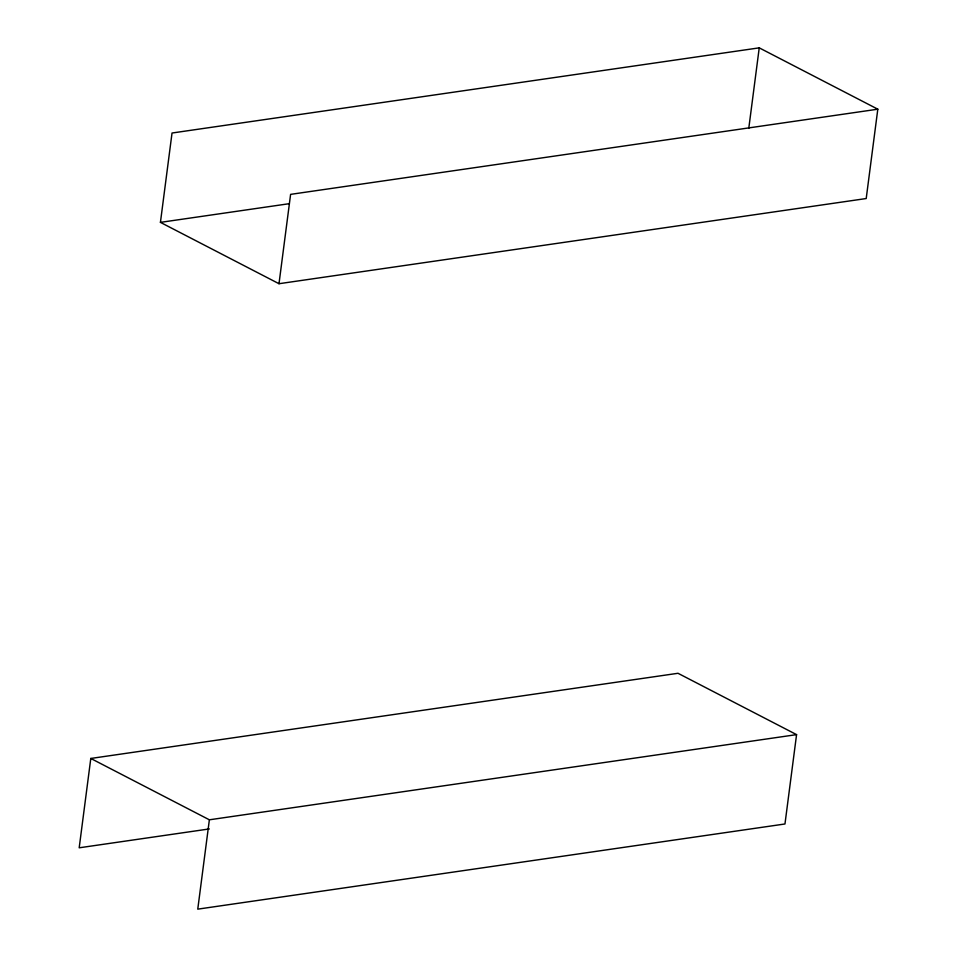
<?xml version="1.0" encoding="UTF-8"?>
<svg xmlns="http://www.w3.org/2000/svg" width="957" height="957" viewBox="0 0 957 957"><rect width="100%" height="100%" fill="white"/><g stroke="black" fill="none" stroke-linecap="round" stroke-linejoin="round"><path stroke-width="1.44" d="M90.795 758.458L209.368 819.802L197.764 909.15L784.967 823.977L796.571 734.629L677.999 673.285L90.795 758.458L79.192 847.806L209.356 828.929M160.429 222.371L172.033 133.023L759.236 47.85L877.808 109.194L866.205 198.542L279.001 283.715L160.429 222.371L289.11 203.709M279.001 283.715L290.605 194.367L877.808 109.194M748.769 128.405L759.236 47.85M209.368 819.802L796.571 734.629"/></g></svg>
